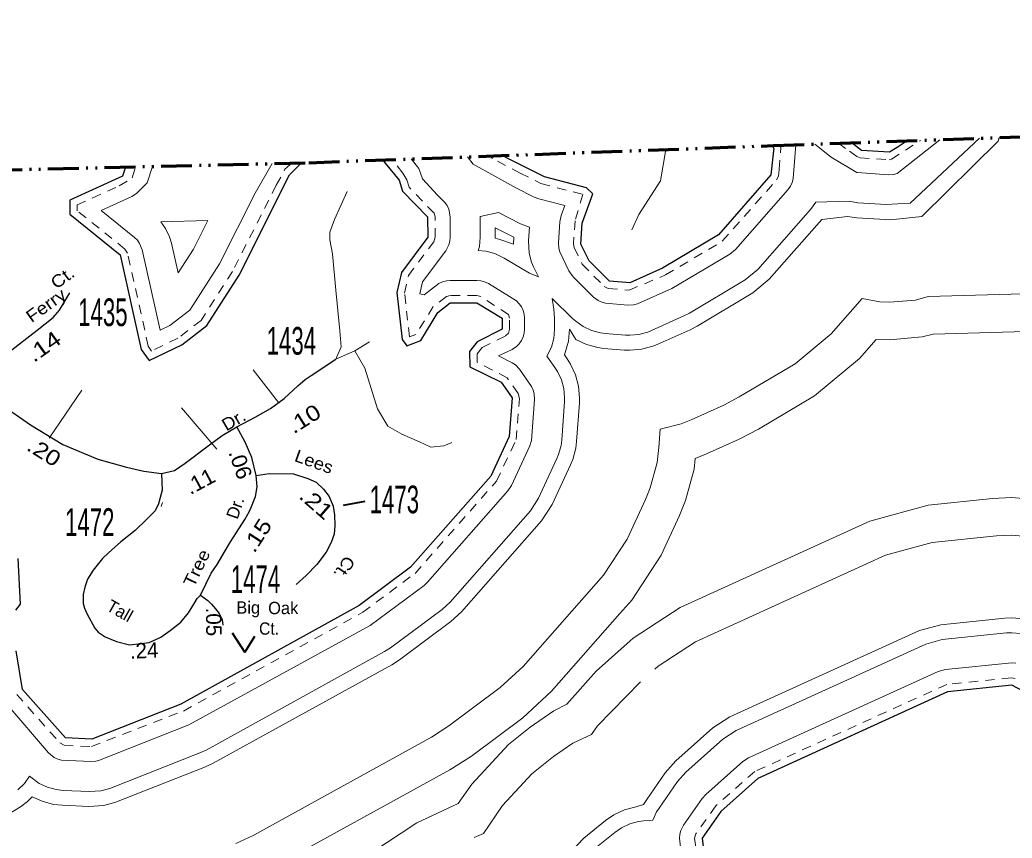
# Model space of a CAD drawing. Extents: x 670138 to 708207, y 272532 to 310582.
# Drawn here: x 695503 to 697116, y 309252 to 310581 of the extents above; entities that cross this region are included whole.
import ezdxf
from ezdxf.enums import TextEntityAlignment as Align

# ---------------------------------------------------------------- set-up
doc = ezdxf.new("R2010")
doc.units = 0
doc.header["$LTSCALE"] = 10
for name, pattern in [('DASH_DOUBLE_DOT', [9.2, 5, -1.2, 0.3, -1.2, 0.3, -1.2]), ('DOTTED', [1.5, 0.3, -1.2]), ('SHORT_DASHED', [2.7, 1.5, -1.2])]:
    doc.linetypes.add(name, pattern=pattern)
for name, color, linetype, lineweight in [('11', 7, 'Continuous', 40), ('17', 7, 'Continuous', 40), ('32', 7, 'Continuous', 25), ('35', 7, 'Continuous', 13), ('52', 7, 'SHORT_DASHED', 60), ('60', 7, 'Continuous', 40), ('61', 7, 'DOTTED', 13)]:
    doc.layers.add(name, color=color, linetype=linetype, lineweight=lineweight)
doc.layers.add('8', color=7, linetype='Continuous')

msp = doc.modelspace()

# ---------------------------------------------------------------- linework, layer by layer
at = {"layer": '11'}
msp.add_line((696064, 309798.46), (696029.07, 309792.24), dxfattribs=at)
msp.add_lwpolyline([(695884.68, 309579.4), (695869.15, 309553.77), (695848.97, 309584.84)], dxfattribs=at)
at = {"layer": '32'}
for points in [[(695428.63, 310003.25), (695454.13, 310017.12), (695502.67, 310054.77), (695531.39, 310077.07), (695557.64, 310097.87), (695568.04, 310109.77), (695584.38, 310138.01)], [(695856.01, 309920.01), (695885.72, 309935.87), (695910.48, 309949.74), (695933.02, 309966.09), (695955.3, 309986.4), (695967.19, 309996.81), (695977.09, 310003.25), (696016.71, 310030)], [(695428.63, 310003.25), (695449.18, 309978.97), (695472.46, 309956.68), (695520.49, 309922.99), (695573.48, 309891.28), (695629.94, 309867.5), (695676.99, 309854.62), (695704.72, 309848.18), (695733.69, 309844.21)], [(695733.69, 309844.21), (695754.98, 309849.17), (695772.32, 309861.06), (695809.46, 309889.3), (695832.24, 309906.14), (695844.12, 309913.08), (695856.01, 309920.01)], [(695887.46, 309840.74), (695880.28, 309869.97), (695869.38, 309895.24), (695856.01, 309920.01)], [(695733.69, 309844.21), (695734.68, 309816.96), (695728.74, 309794.67), (695723.29, 309783.77), (695709.42, 309769.4), (695690.6, 309751.57), (695667.49, 309733.34), (695647.52, 309715.4), (695637.62, 309705.99), (695622.51, 309687.16), (695613.6, 309672.3), (695609.14, 309659.41), (695606.17, 309647.52), (695606.17, 309633.16), (695608.64, 309625.23), (695612.61, 309615.82), (695625.48, 309593.03), (695630.93, 309586.59), (695642.32, 309578.66), (695660.64, 309571.23), (695681.44, 309565.78), (695700.76, 309567.76), (695713.63, 309569.74), (695732.45, 309578.16), (695747.8, 309589.06), (695765.14, 309602.44), (695777.52, 309617.8), (695785.94, 309631.67), (695791.63, 309641.08), (695796.83, 309646.53)], [(695796.83, 309646.53), (695814.54, 309682.29), (695823.82, 309696.57), (695837.19, 309718.37), (695845.61, 309733.23), (695860.47, 309756.02), (695868.89, 309769.4), (695873.81, 309777.98), (695877.83, 309785.08), (695882.27, 309795.9), (695886.43, 309806.98), (695888.91, 309822.34), (695887.46, 309840.74)], [(695887.46, 309840.74), (695908.5, 309844.21), (695948.12, 309843.72), (695971.4, 309835.79), (695984.77, 309829.84), (695996.65, 309818.94), (696006.06, 309807.05), (696012.5, 309791.2), (696014.98, 309776.83), (696015.47, 309759.49), (696013.99, 309745.62), (696009.53, 309732.24), (696001.11, 309716.39), (695986.25, 309696.08), (695968.43, 309678.24), (695952.23, 309663.55)], [(695796.83, 309646.53), (695808.72, 309637.61), (695814.66, 309631.67), (695821.59, 309624.24), (695827.53, 309616.81), (695831.99, 309606.9), (695833.48, 309597.48)]]:
    msp.add_lwpolyline(points, dxfattribs=at)
at = {"layer": '35'}
for p, q in [((695923.99, 309959.54), (695882.8, 310012.68)), ((695551.16, 309901.84), (695604.35, 309979.54)), ((695823.27, 309883.46), (695766.16, 309951.02)), ((695733.27, 309790.79), (695734.98, 309797.15))]:
    msp.add_line(p, q, dxfattribs=at)
for points in [[(696498.18, 310240.14), (696509.5, 310265.26), (696544.36, 310319.81), (696552.96, 310370.57)], [(696016.71, 310030), (696025.65, 310049.78), (696023.46, 310076.08), (696016.88, 310141.82), (696011.4, 310201), (696007.02, 310224.01), (696007.02, 310236.06), (696014.69, 310256.88), (696035.51, 310302.36)], [(696016.71, 310030), (696047.56, 310043.75), (696071.67, 310057.99)], [(696047.56, 310043.75), (696064, 310015.26), (696084.82, 309949.51), (696101.26, 309921.02), (696124.27, 309907.87), (696152.76, 309895.81), (696171.39, 309887.05), (696192.21, 309889.24), (696205.36, 309894.72)]]:
    msp.add_lwpolyline(points, dxfattribs=at)
at = {"layer": '52', "linetype": 'DASH_DOUBLE_DOT', "lineweight": 70}
for points in [[(695972.77, 310349.19), (696727.96, 310377.02), (697746.4, 310412.83), (698472.32, 310437.31), (699175.79, 310461.52), (699590.17, 310467.8), (700563.95, 310481.98), (701359.2, 310492.31), (702729.73, 310510.75), (704274.33, 310537.04), (704694.03, 310551.01), (705268.99, 310547.26), (706338.47, 310561.16), (707219.62, 310574.33), (707670.66, 310581.32), (708126.56, 310579.23)], [(686333.03, 310296.89), (686458.82, 310296.39), (687238.58, 310298.34), (687982.26, 310300.27), (689397.67, 310291.59), (690350.01, 310295.09), (691488.83, 310302.15), (692492.98, 310307.9), (693703.07, 310319.83), (694216.52, 310320.48), (695089.28, 310328.41), (695972.77, 310349.19)]]:
    msp.add_lwpolyline(points, dxfattribs=at)
at = {"layer": '60', "lineweight": 25}
for p, q in [((696866.88, 310372.31), (696855.54, 310381.51)), ((696945.59, 310384.67), (696929, 310374.09)), ((696300.56, 310354.06), (696287.3, 310360.78)), ((695675.13, 310342.19), (695673.44, 310337)), ((696092.97, 310353.62), (696097.12, 310348.53))]:
    msp.add_line(p, q, dxfattribs=at)
for points in [[(696725.9, 310376.94), (696728.56, 310372.19), (696728.19, 310368.38)], [(696929, 310374.09), (696916.62, 310366.22), (696870.94, 310369.16), (696866.88, 310372.31)], [(696728.19, 310368.38), (696724, 310329.31), (696638.69, 310232.09), (696547.81, 310178.03), (696494.5, 310154.16), (696461.56, 310156.84), (696428.38, 310189.53), (696415.25, 310216.81), (696417.38, 310250.72), (696434.75, 310298.38), (696424.38, 310308.59), (696355.81, 310326.06), (696300.56, 310354.06)], [(696097.12, 310348.53), (696119.62, 310321.06), (696125.06, 310302.94), (696165.94, 310261.06), (696166.25, 310228.06), (696123.56, 310170.97), (696116.25, 310138.09), (696124.81, 310061.97), (696132.38, 310051.78), (696155.25, 310060.31), (696182.69, 310105.75), (696202.81, 310121.31), (696246.06, 310121.41), (696286.94, 310096.53), (696286.94, 310078.5), (696246.69, 310058.38), (696234.19, 310042.66), (696234.5, 310017.66), (696285.44, 309992.56), (696303.38, 309967.22), (696298.81, 309904.31), (696268.94, 309839.94), (696138.5, 309691.72), (696055, 309629.47), (695764.81, 309469.59), (695620.38, 309412.66), (695577.38, 309414.59), (695507.88, 309493.03), (695497.19, 309556.22)], [(695673.44, 310337), (695670.31, 310327.5), (695584.38, 310288.34), (695584.38, 310265.31), (695666.38, 310199.59), (695700.81, 310045.88), (695713.62, 310027.59), (695766.62, 310053.5), (695807.19, 310084.69), (695859.62, 310166.53), (695941.88, 310329.75), (695956.81, 310344.69)], [(695956.81, 310344.69), (695959.56, 310347.41), (695960.1, 310348.89)], [(695496.62, 309622.25), (695504.25, 309632.09), (695500.88, 309706.12)], [(698070.62, 309179), (697807.56, 309333.53), (697598.19, 309435.94), (697522, 309453.53), (697458.56, 309442.88), (697448.5, 309432.12), (697462.25, 309322.84), (697458.31, 309205.91), (697443.38, 309165.28), (697412.88, 309157.88), (697395.81, 309353.19), (697380.25, 309385.53), (697331.81, 309431.56), (697196.75, 309457.41), (697115.38, 309500.09), (697011.12, 309489.31), (696702.69, 309348.81), (696642.38, 309295.12), (696612.19, 309251.75), (696617.94, 309200.62), (696676.81, 309125.41), (696674.62, 309104.47), (696633.81, 309112.34), (696590.25, 309155.22)]]:
    msp.add_lwpolyline(points, dxfattribs=at)
at = {"layer": '61', "linetype": 'Continuous'}
for p, q in [((696760.12, 310323.49), (696764.5, 310378.3)), ((696929.12, 310331.84), (696998.71, 310386.54)), ((695885.66, 310299.51), (695913.54, 310347.8))]:
    msp.add_line(p, q, dxfattribs=at)
at = {"layer": '61', "linetype": 'SHORT_DASHED'}
msp.add_line((696919.76, 310354.95), (696967.18, 310385.43), dxfattribs=at)
at = {"layer": '61', "linetype": 'Continuous'}
for points in [[(696930.2, 310282.09), (696950.06, 310283.23), (697062.98, 310388.8)], [(696933.26, 310257.94), (696969.06, 310261.51), (697093.41, 310384.26), (697094.87, 310389.92)], [(696863.74, 310333.39), (696821.95, 310358.35), (696795.4, 310379.39)], [(696310.74, 310307.87), (696240.07, 310346.85), (696230.96, 310358.7)], [(695693.05, 310298.98), (695710.43, 310316.4), (695719.11, 310343.22)], [(696182.27, 310296.61), (696157.74, 310323.07), (696151.95, 310339.89), (696139.29, 310355.33)], [(696863.74, 310333.39), (696864.62, 310333.12), (696914.25, 310329.72), (696922.94, 310330.19), (696929.12, 310331.84)], [(696310.74, 310307.87), (696339.25, 310293.41), (696346.81, 310290.59), (696389.06, 310279.84), (696383, 310263.28), (696380.88, 310253.03), (696378.75, 310219.12), (696379.19, 310210.47), (696380.88, 310204.31), (696395.38, 310173.72), (696402.69, 310163.47), (696435.88, 310130.78), (696443.31, 310125.16), (696449.06, 310122.47), (696455.25, 310120.81), (696491.5, 310117.69), (696500.81, 310118.12), (696507, 310119.78), (696562.75, 310144.62), (696657.44, 310200.66), (696666.19, 310207.94), (696751.5, 310305.16), (696755.69, 310311), (696758.38, 310316.78), (696760.06, 310322.97), (696760.12, 310323.49)], [(695632.88, 309378.28), (695778.25, 309435.56), (696072.69, 309597.44), (696160.38, 309662.38), (696165.94, 309667.53), (696296.38, 309815.75), (696302.12, 309824.53), (696332, 309888.91), (696334.88, 309897.97), (696339.88, 309964.56), (696339.44, 309973.56), (696337.75, 309979.72), (696335.12, 309985.5), (696315.31, 310013.72), (696308.94, 310020.59), (696303.69, 310024.25), (696281.38, 310035.28), (696303.31, 310045.81), (696310.5, 310050.5), (696315, 310055), (696318.62, 310060.22), (696321.31, 310066), (696323, 310072.16), (696323.5, 310078.5), (696323.5, 310096.53), (696323, 310102.88), (696321.31, 310109.06), (696318.62, 310114.81), (696315, 310120.03), (696310.5, 310124.56), (696265.12, 310152.66), (696258.56, 310155.78), (696252.44, 310157.44), (696246.06, 310158), (696202.75, 310157.91), (696196.5, 310157.34), (696190.31, 310155.69), (696184.5, 310153), (696160.31, 310134.66), (696153.25, 310136.12), (696157.56, 310155.38), (696195.5, 310206.16), (696200.62, 310215.53), (696202.25, 310221.72), (696202.81, 310228.06), (696202.5, 310261.41), (696200.31, 310273.59), (696197.62, 310279.38), (696193.94, 310284.59), (696182.27, 310296.61)], [(695731.38, 310076.97), (695702, 310207.59), (695698.06, 310217.91), (695694.44, 310223.12), (695689.94, 310227.62), (695635.38, 310271.38), (695685.5, 310294.22), (695693.05, 310298.98)], [(695885.66, 310299.51), (695827.75, 310184.69), (695779.81, 310109.78), (695747.31, 310084.75), (695731.38, 310076.97)], [(695500.25, 309329.97), (695510.81, 309340.5), (695519.19, 309352.47), (695534.69, 309340.66), (695548.19, 309334.38), (695562.62, 309330.53), (695573.56, 309329.31), (695616.56, 309327.38), (695635.12, 309328.59), (695649.56, 309332.47), (695796.12, 309390.19), (695806, 309394.84), (696096.12, 309554.72), (696106, 309561.06), (696189.5, 309623.28), (696202.56, 309635.31), (696333.06, 309783.53), (696346.38, 309804), (696376.25, 309868.38), (696379, 309875.12), (696382.88, 309889.47), (696383.94, 309898.12), (696388.5, 309961), (696388.75, 309967.22), (696387.44, 309982.03), (696383.56, 309996.38), (696377.31, 310009.88), (696373.06, 310016.59), (696360.06, 310034.78), (696367.12, 310049.34), (696371, 310063.69), (696372.25, 310078.53), (696372.25, 310096.53), (696371, 310111.34), (696368.44, 310128.72), (696401.69, 310096.03), (696406.75, 310091.44), (696418.94, 310082.91), (696432.38, 310076.62), (696446.81, 310072.78), (696454.62, 310071.78), (696487.56, 310069.09), (696494.5, 310068.81), (696509.31, 310070.09), (696523.69, 310073.94), (696582.69, 310100.12), (696591.5, 310104.69), (696682.31, 310158.75), (696702.81, 310175.78), (696788.19, 310273), (696796.69, 310284.94), (696850.94, 310286.47), (696865.44, 310283.97), (696911.12, 310281.03), (696930.2, 310282.09)], [(696406.5, 310004.75), (696398.44, 310022.06), (696392.94, 310030.69), (696388.25, 310037.19), (696395, 310059.47), (696396.69, 310078.53), (696406.75, 310061.81), (696424, 310053.72), (696442.56, 310048.78), (696452.69, 310047.47), (696485.56, 310044.78), (696494.5, 310044.41), (696513.56, 310046.09), (696532.06, 310051.03), (696539.31, 310053.97), (696592.62, 310077.84), (696604, 310083.72), (696694.81, 310137.78), (696721.12, 310159.69), (696806.44, 310256.91), (696848.44, 310262.03), (696863.81, 310259.66), (696909.56, 310256.72), (696916.62, 310256.47), (696933.26, 310257.94)], [(695854.19, 309242.75), (695882.5, 309256.03), (696172.62, 309415.91), (696200.69, 309433.94), (696284.19, 309496.19), (696321.56, 309530.62), (696452, 309678.81), (696490.19, 309737.28), (696520.06, 309801.66), (696527.94, 309820.91), (696538.94, 309861.97), (696542.06, 309886.62), (696544.19, 309915.97), (696577.88, 309925), (696594.12, 309931.56), (696647.44, 309955.44), (696672.56, 309968.5), (696763.44, 310022.56), (696821.94, 310071.22), (696872.25, 310128.53), (696900.94, 310122.88), (696916.62, 310122.38), (696959, 310126.06), (696979.56, 310131.59), (697828, 310155.72)], [(696478.51, 309616.64), (696497.81, 309638.56), (696545.44, 309711.62), (696575.25, 309776), (696585.25, 309800.06), (696599, 309851.38), (696601.12, 309868.69), (696619, 309875.94), (696672.38, 309899.81), (696703.75, 309916.09), (696794.56, 309970.16), (696867.75, 310031), (696895.06, 310062.16), (696916.62, 310061.41), (696969.62, 310066.03), (696987.44, 310070.84), (697813.5, 310094.31)], [(695485, 309290.66), (695504.25, 309302.72), (695515.94, 309311.31), (695523.69, 309319.03), (695539.81, 309311.47), (695558.31, 309306.53), (695572.5, 309304.97), (695615.5, 309303.03), (695639.44, 309304.59), (695657.94, 309309.53), (695805.06, 309367.5), (695817.81, 309373.5), (696107.94, 309533.38), (696120.5, 309541.47), (696204.06, 309603.72), (696220.88, 309619.22), (696351.31, 309767.44), (696368.5, 309793.72), (696398.31, 309858.09), (696401.94, 309866.78), (696406.88, 309885.25), (696408.25, 309896.34), (696412.81, 309959.25), (696413.12, 309967.22), (696411.44, 309986.25), (696406.5, 310004.75)], [(697168.31, 309800.28), (697115.38, 309804.91), (697084, 309803.28), (696979.75, 309792.5), (696884.81, 309766.72), (696576.38, 309626.22), (696500.06, 309576.53), (696495.03, 309572.05)], [(697157.75, 309740.25), (697115.38, 309743.94), (697090.31, 309742.66), (696986.06, 309731.88), (696910.12, 309711.25), (696601.62, 309570.75), (696540.62, 309530.97), (696535.16, 309526.11)], [(695724.99, 309126.39), (695876.62, 309186.03), (695911.88, 309202.62), (696202.06, 309362.5), (696237.12, 309385.09), (696320.62, 309447.31), (696367.31, 309490.34), (696478.51, 309616.64)], [(697134.44, 309608.16), (697115.38, 309609.84), (697104.12, 309609.25), (696999.88, 309598.47), (696965.62, 309589.19), (696657.19, 309448.69), (696629.75, 309430.78), (696569.44, 309377.09), (696552.25, 309357.78), (696522.12, 309314.41), (696517.12, 309306.59), (696504.75, 309302.69), (696486.19, 309297.75), (696468.94, 309289.66), (696454.88, 309280.06), (696419.81, 309251.81), (696398.38, 309228.66)], [(697130.19, 309584.16), (697115.38, 309585.44), (697106.62, 309585), (697002.38, 309574.22), (696975.81, 309567), (696667.31, 309426.5), (696645.94, 309412.59), (696585.56, 309358.88), (696572.31, 309343.84), (696542.12, 309300.47), (696538.25, 309294.41), (696532, 309280.91), (696517.25, 309279.72), (696509, 309278.69), (696494.62, 309274.81), (696481.12, 309268.53), (696470.19, 309261.06), (696435.19, 309232.81)], [(696495.03, 309572.05), (696439.75, 309522.81), (696392.12, 309469.19), (696371.38, 309458.59), (696332.5, 309431.94), (696297.44, 309403.69), (696237.81, 309339.38), (696215.94, 309307.69), (696148.38, 309276.28), (696074, 309227.31), (695998.38, 309159.88), (695967.81, 309128.38), (695958.62, 309115.19), (695950.31, 309114.53), (695907, 309107.44), (695852, 309093.06), (695803.88, 309070.59)], [(696577.56, 309231.94), (696575.62, 309251.75), (696576.12, 309258.09), (696577.81, 309264.25), (696582.12, 309272.62), (696612.31, 309316), (696618.06, 309322.44), (696678.38, 309376.12), (696687.5, 309382.09), (696996, 309522.59), (697007.44, 309525.72), (697115.38, 309536.69), (697121.69, 309536.12)], [(696512.09, 309505.6), (696442.19, 309434.38), (696432.12, 309419.91), (696401.88, 309405.78), (696370.75, 309384.47), (696335.69, 309356.22), (696287.94, 309304.78), (696256.62, 309259.38), (696241.77, 309252.47)], [(695482.31, 309469.53), (695550, 309390.31), (695559.12, 309382.91), (695564.88, 309380.22), (695571.06, 309378.56), (695618.75, 309376.12), (695626.69, 309376.62), (695632.88, 309378.28)]]:
    msp.add_lwpolyline(points, dxfattribs=at)
at = {"layer": '61', "linetype": 'SHORT_DASHED'}
for points in [[(696737.24, 310338.26), (696740.3, 310374.31), (696738.51, 310377.39)], [(696863.81, 310359.53), (696845.42, 310372.43), (696833.91, 310380.75)], [(696316.58, 310332.28), (696271.38, 310356.13), (696267.42, 310360.05)], [(696863.81, 310359.53), (696868.81, 310357.16), (696915.88, 310354.03), (696919.76, 310354.95)], [(695664.85, 310311.61), (695686.08, 310324.52), (695691.28, 310342.57)], [(695920.13, 310312.44), (695934.23, 310338.44), (695945.18, 310348.54)], [(696132.19, 310321.49), (696125.86, 310332.35), (696107.96, 310354.17)], [(696316.58, 310332.28), (696350.31, 310315.19), (696418.25, 310297.59), (696405.94, 310254.91), (696403.06, 310217.59), (696404.25, 310211.53), (696417.38, 310184.25), (696453.06, 310148.16), (696459.44, 310144.84), (696493.5, 310142), (696552.81, 310166.91), (696644.94, 310221.59), (696733.12, 310321.25), (696736.06, 310327.19), (696737.24, 310338.26)], [(695498.5, 309485.22), (695568.25, 309406.5), (695575.25, 309402.56), (695619.81, 309400.47), (695769.31, 309458.25), (696060.88, 309618.78), (696145.81, 309681.94), (696278.12, 309831.88), (696309.88, 309899.19), (696315.56, 309966.31), (696313.38, 309974.25), (696295.38, 309999.59), (696246.62, 310025.28), (696246.5, 310038.44), (696254.56, 310048.69), (696292.44, 310067.62), (696297.5, 310072.41), (696299.12, 310078.5), (696299.12, 310096.53), (696297.5, 310102.62), (696252.44, 310131.84), (696246.06, 310133.59), (696202.81, 310133.5), (696196.69, 310131.88), (696175.25, 310115.38), (696147.06, 310070.25), (696136.69, 310066.41), (696128.56, 310137.44), (696134.94, 310165.75), (696176, 310220.75), (696178.44, 310228.06), (696178.12, 310261.19), (696176.5, 310267.16), (696135.88, 310309.31), (696132.19, 310321.49)], [(695717.62, 310043.12), (695712.19, 310050.91), (695678.25, 310202.28), (695674.19, 310208.94), (695596.56, 310271.19), (695596.56, 310280.5), (695664.85, 310311.61)], [(695920.13, 310312.44), (695849, 310172.56), (695798.06, 310093.03), (695760.19, 310063.94), (695717.62, 310043.12)], [(697121, 309510.91), (697114.19, 309512.25), (697009.94, 309501.47), (696697.69, 309359.91), (696634.25, 309304.22), (696602.19, 309258.69), (696600, 309251.75), (696605.88, 309199.25)]]:
    msp.add_lwpolyline(points, dxfattribs=at)
at = {"layer": '61', "linetype": 'Continuous'}
for points in [[(696346, 310163.91), (696331.38, 310169.44), (696290.5, 310194.31), (696275.25, 310201.62), (696260.88, 310205.47), (696248.44, 310206.56), (696250.25, 310213.25), (696251.56, 310228.06), (696251.25, 310261.84), (696281.31, 310268.16), (696317.25, 310249.94), (696331.5, 310244.56), (696330.06, 310222.19), (696331.19, 310202), (696335.06, 310187.62), (696338.31, 310179.88)], [(695760.5, 310170), (695749.62, 310218.28), (695746.5, 310228.78), (695740.25, 310242.28), (695732.56, 310253.22), (695808.81, 310255.31), (695785.38, 310208.88)], [(696305.5, 310216.81), (696283.62, 310224.53), (696275.81, 310226.62), (696275.81, 310243.59), (696306.06, 310228.28)]]:
    msp.add_lwpolyline(points, close=True, dxfattribs=at)

# ---------------------------------------------------------------- texts
at = {"layer": '11'}
for s, rotation, width, p in [('Ct.', 35.774, 1.15, (695578.57, 310154.31)), ('Ferry', 35.619, 1.15, (695551.63, 310109.29)), ('Dr.', 30.274, 1.1, (695855.93, 309922.26)), ('Lees', 340.213, 1.1, (695978.12, 309853.97)), ('Tree', 64.321, 1.15, (695799.8, 309686.25)), ('Ct.', 236.014, 1.1, (696022.47, 309696.66))]:
    msp.add_text(s, height=20, rotation=rotation, dxfattribs=dict(at, width=width)).set_placement(p, align=Align.CENTER)
for s, rotation, p in [('Dr.', 71.033, (695862.9, 309785.35)), ('Tall', 330.632, (695661.07, 309612.33))]:
    msp.add_text(s, height=20, rotation=rotation, dxfattribs=at).set_placement(p, align=Align.CENTER)
for s, p in [('Big', (695874.51, 309616.4)), ('Oak', (695931.42, 309615.62))]:
    msp.add_text(s, height=20, dxfattribs=at).set_placement(p, align=Align.CENTER)
at = {"layer": '11', "width": 0.95}
msp.add_text('Ct.', height=20, dxfattribs=at).set_placement((695908.38, 309582.22), align=Align.CENTER)
at = {"layer": '17'}
for s, rotation, width, p in [('.14', 35.619, 1.25, (695549.74, 310040.44)), ('.10', 32.16, 1.2, (695972.02, 309922.53)), ('.20', 327.957, 1.2, (695536.26, 309868.49)), ('.06', 289.18, 1.05, (695850.13, 309855.42)), ('.11', 28.137, 1.05, (695801.98, 309820.51)), ('.21', 318.859, 1.25, (695977.12, 309786.1)), ('.15', 57.114, 1.2, (695899.46, 309736.81))]:
    msp.add_text(s, height=25, rotation=rotation, dxfattribs=dict(at, width=width)).set_placement(p, align=Align.CENTER)
for s, rotation, p in [('.05', 270.535, (695806.03, 309602.93)), ('.24', 2.637, (695705.92, 309544.06))]:
    msp.add_text(s, height=25, rotation=rotation, dxfattribs=at).set_placement(p, align=Align.CENTER)
at = {"layer": '8', "width": 0.6}
for s, p in [('1435', (695638.36, 310083.68)), ('1434', (695944.61, 310037.21)), ('1473', (696111.98, 309779.57)), ('1472', (695616.97, 309742.75)), ('1474', (695886.36, 309650))]:
    msp.add_text(s, height=45, dxfattribs=at).set_placement(p, align=Align.CENTER)

doc.saveas('drawing.dxf')
